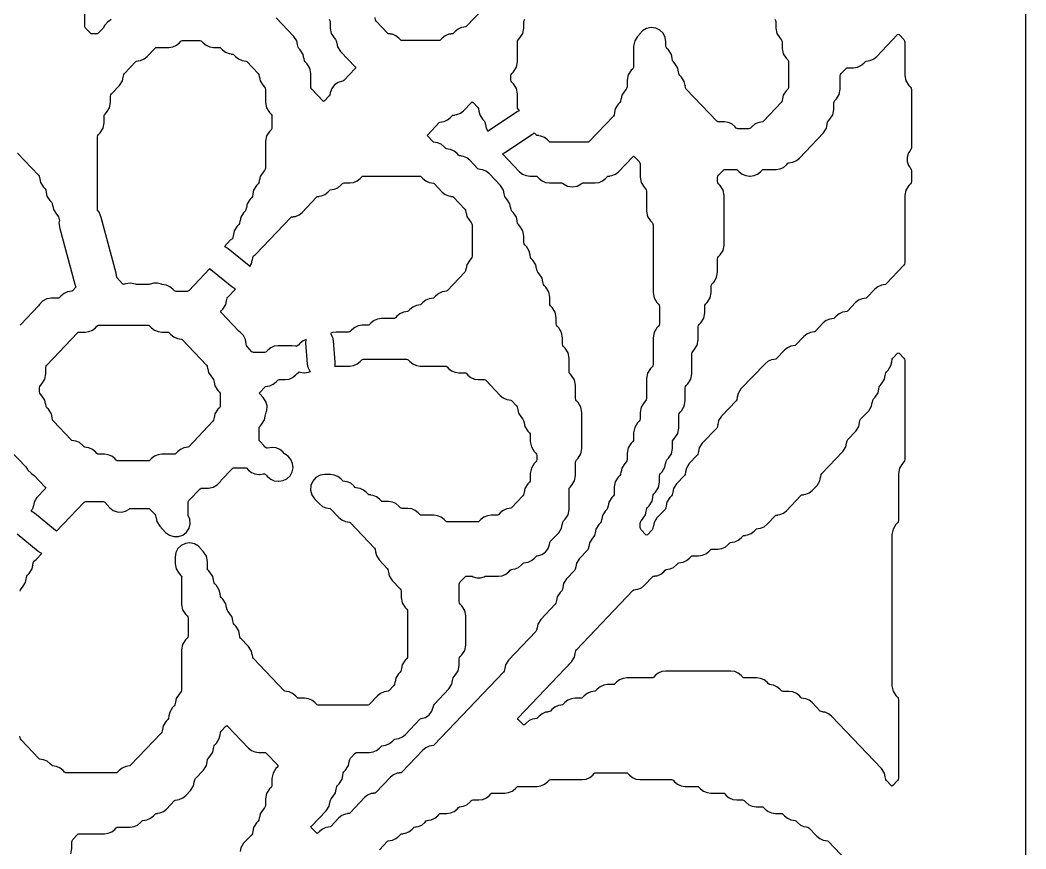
# Model space of a CAD drawing. Header units: millimetres. Extents: x 10 to 410, y 18 to 283.
# Drawn here: x 176.14 to 211.27, y 181.47 to 210.41 of the extents above; entities that cross this region are included whole.
import ezdxf

# ---------------------------------------------------------------- set-up
doc = ezdxf.new("R2010")
doc.units = ezdxf.units.MM
doc.layers.add('CUT', color=1, linetype='Continuous')

msp = doc.modelspace()

# ---------------------------------------------------------------- linework, layer by layer
at = {"layer": 'CUT'}
for points in [[(169.134, 160), (190.134, 160), (190.134, 157), (198.134, 157), (198.134, 160), (211.2679, 160), (211.2679, 280), (198.134, 280), (198.134, 283), (190.134, 283), (190.134, 280), (169.134, 280), (169.134, 283), (161.134, 283), (161.134, 280), (148, 280), (148, 160), (161.134, 160), (161.134, 157), (169.134, 157)], [(199.1469, 196.6288), (199.1555, 196.6731), (199.1799, 196.7111), (199.2345, 196.7685), (199.3368, 196.9276), (199.3725, 197.1134), (199.3725, 197.576), (199.3811, 197.6203), (199.4054, 197.6582), (199.4601, 197.7156), (199.5623, 197.8748), (199.5981, 198.0605), (199.5981, 198.7599), (199.6066, 198.8042), (199.631, 198.8422), (199.6857, 198.8996), (199.7879, 199.0587), (199.8237, 199.2444), (199.8237, 199.707), (199.8322, 199.7513), (199.8566, 199.7893), (199.9113, 199.8467), (200.0135, 200.0059), (200.0493, 200.1916), (200.0493, 200.4174), (200.0578, 200.4617), (200.0822, 200.4997), (200.1369, 200.5571), (200.2391, 200.7162), (200.2749, 200.9019), (200.2749, 201.1278), (200.2834, 201.1721), (200.3078, 201.21), (200.3625, 201.2674), (200.4647, 201.4266), (200.5004, 201.6123), (200.5004, 202.0749), (200.509, 202.1192), (200.5334, 202.1572), (200.588, 202.2146), (200.6903, 202.3737), (200.726, 202.5595), (200.726, 204.2904), (200.6903, 204.4762), (200.588, 204.6353), (200.5334, 204.6927), (200.509, 204.7307), (200.5004, 204.775), (200.5004, 204.9163), (200.509, 204.9606), (200.5334, 204.9986), (200.7027, 205.1764), (200.7279, 205.1965), (200.7598, 205.2008), (201.1434, 205.2008), (201.1753, 205.1965), (201.2005, 205.1764), (201.255, 205.1192), (201.3601, 205.0351), (201.4837, 204.9822), (201.617, 204.9641), (201.6397, 204.9641), (201.773, 204.9822), (201.8967, 205.0351), (202.0017, 205.1192), (202.0562, 205.1764), (202.0814, 205.1965), (202.1133, 205.2008), (202.542, 205.2008), (202.6753, 205.2189), (202.799, 205.2719), (202.9041, 205.356), (202.9586, 205.4132), (202.9837, 205.4333), (203.0491, 205.4422), (203.0487, 205.4452), (203.1265, 205.4557), (203.2502, 205.5087), (203.3552, 205.5927), (204.1974, 206.4767), (204.2996, 206.6359), (204.3243, 206.7642), (204.3263, 206.7638), (204.3439, 206.8549), (204.3683, 206.8929), (204.423, 206.9503), (204.5252, 207.1095), (204.5609, 207.2952), (204.5609, 207.521), (204.5695, 207.5653), (204.5939, 207.6033), (204.6485, 207.6607), (204.7508, 207.8198), (204.7865, 208.0055), (204.7865, 208.4681), (204.7951, 208.5124), (204.8194, 208.5504), (204.9888, 208.7282), (205.014, 208.7483), (205.0459, 208.7526), (205.249, 208.7526), (205.3823, 208.7707), (205.506, 208.8237), (205.6111, 208.9078), (205.6656, 208.965), (205.6907, 208.9851), (205.7561, 208.994), (205.7557, 208.997), (205.8335, 209.0075), (205.9572, 209.0605), (206.0622, 209.1445), (206.7888, 209.9072), (206.8168, 209.9284), (206.8448, 209.9072), (207.0095, 209.7343), (207.0338, 209.6964), (207.0424, 209.6521), (207.0424, 208.4791), (207.0781, 208.2934), (207.1804, 208.1342), (207.235, 208.0768), (207.2594, 208.0389), (207.2679, 207.9946), (207.2679, 205.9589), (207.2594, 205.9146), (207.2092, 205.8365), (207.212, 205.8347), (207.1714, 205.7765), (207.1259, 205.6318), (207.1259, 205.4802), (207.1714, 205.3355), (207.212, 205.2773), (207.2092, 205.2755), (207.2594, 205.1974), (207.2679, 205.1531), (207.2679, 204.775), (207.2594, 204.7307), (207.235, 204.6927), (207.1804, 204.6353), (207.0781, 204.4762), (207.0424, 204.2904), (207.0424, 201.9336), (207.0338, 201.8892), (207.0095, 201.8513), (206.3889, 201.1999), (206.3638, 201.1798), (206.2984, 201.1709), (206.2988, 201.1679), (206.221, 201.1574), (206.0973, 201.1044), (205.9923, 201.0204), (205.7122, 200.7264), (205.687, 200.7062), (205.6216, 200.6974), (205.622, 200.6944), (205.5442, 200.6838), (205.4206, 200.6308), (205.3155, 200.5468), (205.0354, 200.2528), (205.0103, 200.2327), (204.9449, 200.2238), (204.9453, 200.2208), (204.8675, 200.2102), (204.7438, 200.1572), (204.6388, 200.0732), (204.5843, 200.016), (204.5591, 199.9959), (204.4937, 199.987), (204.4941, 199.984), (204.4163, 199.9734), (204.2926, 199.9205), (204.1876, 199.8364), (203.9075, 199.5424), (203.8823, 199.5223), (203.8169, 199.5134), (203.8173, 199.5104), (203.7395, 199.4999), (203.6159, 199.4469), (203.5108, 199.3629), (203.2308, 199.0689), (203.2056, 199.0487), (203.1402, 199.0399), (203.1406, 199.0369), (203.0628, 199.0263), (202.9391, 198.9733), (202.8341, 198.8893), (202.554, 198.5953), (202.5288, 198.5752), (202.4634, 198.5663), (202.4638, 198.5633), (202.386, 198.5527), (202.2624, 198.4997), (202.1573, 198.4157), (201.3152, 197.5317), (201.213, 197.3726), (201.1883, 197.2443), (201.1862, 197.2447), (201.1687, 197.1535), (201.1443, 197.1156), (200.6384, 196.5846), (200.5362, 196.4254), (200.5115, 196.2971), (200.5095, 196.2975), (200.4919, 196.2064), (200.4675, 196.1684), (199.9617, 195.6374), (199.8595, 195.4783), (199.8348, 195.35), (199.8327, 195.3504), (199.8152, 195.2592), (199.7908, 195.2213), (199.5105, 194.9271), (199.4083, 194.7679), (199.3836, 194.6396), (199.3816, 194.64), (199.364, 194.5489), (199.3396, 194.5109), (199.0593, 194.2167), (198.9571, 194.0576), (198.9324, 193.9293), (198.9304, 193.9297), (198.9128, 193.8385), (198.8884, 193.8005), (198.8338, 193.7431), (198.7316, 193.584), (198.7068, 193.4557), (198.7048, 193.4561), (198.6872, 193.3649), (198.6629, 193.327), (198.3826, 193.0328), (198.2804, 192.8736), (198.2557, 192.7453), (198.2536, 192.7457), (198.2361, 192.6546), (198.2117, 192.6166), (198.047, 192.4437), (198.019, 192.4226), (197.991, 192.4437), (197.8264, 192.6166), (197.802, 192.6546), (197.7934, 192.6989), (197.7934, 192.8402), (197.802, 192.8845), (197.8264, 192.9225), (197.881, 192.9799), (197.9833, 193.139), (198.008, 193.2673), (198.01, 193.2669), (198.0276, 193.3581), (198.0519, 193.3961), (198.1066, 193.4535), (198.2088, 193.6126), (198.2335, 193.7409), (198.2356, 193.7405), (198.2531, 193.8317), (198.2775, 193.8696), (198.3322, 193.927), (198.4344, 194.0862), (198.4702, 194.2719), (198.4702, 194.4977), (198.4787, 194.542), (198.5031, 194.58), (198.5578, 194.6374), (198.66, 194.7966), (198.6847, 194.9248), (198.6868, 194.9245), (198.7043, 195.0156), (198.7287, 195.0536), (198.7834, 195.111), (198.8856, 195.2701), (198.9214, 195.4559), (198.9214, 195.6817), (198.9299, 195.726), (198.9543, 195.7639), (199.009, 195.8213), (199.1112, 195.9805), (199.1469, 196.1662)], [(181.0889, 199.518), (181.2921, 199.518), (181.324, 199.5136), (181.3492, 199.4935), (181.4037, 199.4363), (181.5087, 199.3523), (181.6324, 199.2993), (181.7102, 199.2887), (181.7098, 199.2857), (181.7752, 199.2768), (181.8003, 199.2567), (182.6464, 198.3686), (182.6708, 198.3306), (182.6884, 198.2395), (182.6904, 198.2399), (182.7151, 198.1116), (182.8173, 197.9524), (182.872, 197.895), (182.8964, 197.8571), (182.914, 197.7659), (182.916, 197.7663), (182.9407, 197.638), (183.0429, 197.4788), (183.0976, 197.4214), (183.122, 197.3835), (183.1305, 197.3392), (183.1305, 196.961), (183.122, 196.9167), (183.0976, 196.8788), (183.0429, 196.8214), (182.9407, 196.6622), (182.916, 196.5339), (182.914, 196.5343), (182.8964, 196.4432), (182.872, 196.4052), (182.0259, 195.5171), (182.0007, 195.4969), (181.9353, 195.4881), (181.9357, 195.4851), (181.858, 195.4745), (181.7343, 195.4215), (181.6292, 195.3375), (181.5747, 195.2803), (181.5496, 195.2601), (181.5176, 195.2558), (181.0889, 195.2558), (180.9556, 195.2377), (180.832, 195.1847), (180.7269, 195.1007), (180.6724, 195.0435), (180.6472, 195.0234), (180.6153, 195.019), (179.555, 195.019), (179.523, 195.0234), (179.4979, 195.0435), (179.4434, 195.1007), (179.3383, 195.1847), (179.2147, 195.2377), (179.0814, 195.2558), (178.8782, 195.2558), (178.8463, 195.2601), (178.8211, 195.2803), (178.7666, 195.3375), (178.6616, 195.4215), (178.5379, 195.4745), (178.4601, 195.4851), (178.4605, 195.4881), (178.3951, 195.4969), (178.37, 195.5171), (178.3155, 195.5743), (178.2104, 195.6583), (178.0867, 195.7113), (178.009, 195.7219), (178.0094, 195.7248), (177.944, 195.7337), (177.9188, 195.7538), (177.2983, 196.4052), (177.2739, 196.4432), (177.2563, 196.5343), (177.2543, 196.5339), (177.2296, 196.6622), (177.1274, 196.8214), (177.0727, 196.8788), (177.0483, 196.9167), (177.0307, 197.0079), (177.0287, 197.0075), (177.004, 197.1358), (176.9018, 197.2949), (176.8471, 197.3523), (176.8227, 197.3903), (176.8142, 197.4346), (176.8142, 197.576), (176.8227, 197.6203), (176.8471, 197.6582), (176.9018, 197.7156), (177.004, 197.8748), (177.0398, 198.0605), (177.0398, 198.2863), (177.0483, 198.3306), (177.0727, 198.3686), (178.1444, 199.4935), (178.1695, 199.5136), (178.2015, 199.518), (178.4046, 199.518), (178.5379, 199.5361), (178.6616, 199.5891), (178.7666, 199.6731), (178.8211, 199.7303), (178.8463, 199.7504), (178.8782, 199.7548), (180.6153, 199.7548), (180.6472, 199.7504), (180.6724, 199.7303), (180.7269, 199.6731), (180.832, 199.5891), (180.9556, 199.5361)], [(199.2142, 191.4718), (199.2138, 191.4748), (199.2916, 191.4853), (199.4152, 191.5383), (199.5203, 191.6223), (199.5748, 191.6796), (199.6, 191.6997), (199.6319, 191.704), (199.835, 191.704), (199.9683, 191.7221), (200.092, 191.7751), (200.1971, 191.8591), (200.2516, 191.9163), (200.2767, 191.9365), (200.3086, 191.9408), (200.5118, 191.9408), (200.6451, 191.9589), (200.7688, 192.0119), (200.8738, 192.0959), (200.9283, 192.1531), (200.9535, 192.1733), (201.0189, 192.1821), (201.0185, 192.1851), (201.0963, 192.1957), (201.2199, 192.2487), (201.325, 192.3327), (201.3795, 192.3899), (201.4046, 192.41), (201.47, 192.4189), (201.4696, 192.4219), (201.5474, 192.4325), (201.6711, 192.4855), (201.7761, 192.5695), (201.8306, 192.6267), (201.8558, 192.6468), (201.9212, 192.6557), (201.9208, 192.6587), (201.9986, 192.6693), (202.1223, 192.7222), (202.2273, 192.8063), (202.5074, 193.1003), (202.5326, 193.1204), (202.598, 193.1293), (202.5976, 193.1323), (202.6753, 193.1428), (202.799, 193.1958), (202.9041, 193.2798), (203.4097, 193.8106), (203.4349, 193.8308), (203.5003, 193.8396), (203.4999, 193.8426), (203.5777, 193.8532), (203.7013, 193.9062), (203.8064, 193.9902), (203.9718, 194.1638), (204.074, 194.323), (204.0987, 194.4513), (204.1008, 194.4509), (204.1183, 194.542), (204.1427, 194.58), (204.8741, 195.3478), (204.9763, 195.5069), (205.0011, 195.6352), (205.0031, 195.6348), (205.0206, 195.726), (205.045, 195.7639), (205.3253, 196.0581), (205.4275, 196.2173), (205.4522, 196.3456), (205.4543, 196.3452), (205.4718, 196.4363), (205.4962, 196.4743), (205.7765, 196.7685), (205.8787, 196.9276), (205.9034, 197.0559), (205.9054, 197.0555), (205.923, 197.1467), (205.9474, 197.1847), (206.002, 197.2421), (206.1043, 197.4012), (206.129, 197.5295), (206.131, 197.5291), (206.1486, 197.6203), (206.1729, 197.6582), (206.2276, 197.7156), (206.3298, 197.8748), (206.3546, 198.0031), (206.3566, 198.0027), (206.3741, 198.0938), (206.3985, 198.1318), (206.4532, 198.1892), (206.5554, 198.3484), (206.5801, 198.4766), (206.5822, 198.4763), (206.5997, 198.5674), (206.6241, 198.6054), (206.7888, 198.7782), (206.8168, 198.7994), (206.8448, 198.7782), (207.0095, 198.6054), (207.0338, 198.5674), (207.0424, 198.5231), (207.0424, 195.0667), (207.0338, 195.0224), (207.0095, 194.9845), (206.9548, 194.9271), (206.8526, 194.7679), (206.8168, 194.5822), (206.8168, 192.9357), (206.8082, 192.8914), (206.7839, 192.8534), (206.7292, 192.796), (206.627, 192.6368), (206.5912, 192.4511), (206.5912, 187.1683), (206.627, 186.9826), (206.7292, 186.8234), (206.7839, 186.766), (206.8082, 186.7281), (206.8168, 186.6838), (206.8168, 183.9378), (206.8082, 183.8935), (206.7839, 183.8555), (206.6192, 183.6827), (206.5912, 183.6615), (206.5632, 183.6827), (206.3985, 183.8555), (206.3741, 183.8935), (206.3566, 183.9846), (206.3546, 183.9842), (206.3298, 184.1125), (206.2276, 184.2717), (204.4831, 186.1028), (204.3781, 186.1868), (204.2544, 186.2398), (204.1766, 186.2504), (204.177, 186.2534), (204.1116, 186.2623), (204.0865, 186.2824), (203.8064, 186.5764), (203.7013, 186.6604), (203.5777, 186.7134), (203.4999, 186.724), (203.5003, 186.727), (203.4349, 186.7358), (203.4097, 186.756), (203.3552, 186.8132), (203.2502, 186.8972), (203.1265, 186.9502), (202.9932, 186.9683), (202.7901, 186.9683), (202.7581, 186.9726), (202.733, 186.9927), (202.6785, 187.05), (202.5734, 187.134), (202.4498, 187.187), (202.372, 187.1975), (202.3724, 187.2005), (202.307, 187.2094), (202.2818, 187.2295), (202.2273, 187.2867), (202.1223, 187.3708), (201.9986, 187.4238), (201.8653, 187.4419), (201.4366, 187.4419), (201.4046, 187.4462), (201.3795, 187.4663), (201.325, 187.5235), (201.2199, 187.6076), (201.0963, 187.6605), (200.963, 187.6786), (198.6844, 187.6786), (198.5511, 187.6605), (198.4275, 187.6076), (198.3224, 187.5235), (198.2679, 187.4663), (198.2428, 187.4462), (198.2108, 187.4419), (197.3309, 187.4419), (197.1976, 187.4238), (197.074, 187.3708), (196.9689, 187.2867), (196.9144, 187.2295), (196.8893, 187.2094), (196.8573, 187.2051), (196.6542, 187.2051), (196.5209, 187.187), (196.3972, 187.134), (196.2922, 187.05), (196.2377, 186.9927), (196.2125, 186.9726), (196.1471, 186.9637), (196.1475, 186.9608), (196.0697, 186.9502), (195.9461, 186.8972), (195.841, 186.8132), (195.7865, 186.756), (195.7613, 186.7358), (195.7294, 186.7315), (195.5263, 186.7315), (195.393, 186.7134), (195.2693, 186.6604), (195.1643, 186.5764), (195.1097, 186.5192), (195.0846, 186.499), (195.0192, 186.4902), (195.0196, 186.4872), (194.9418, 186.4766), (194.8181, 186.4236), (194.7131, 186.3396), (194.6586, 186.2824), (194.6334, 186.2623), (194.568, 186.2534), (194.5684, 186.2504), (194.4906, 186.2398), (194.367, 186.1868), (194.2619, 186.1028), (194.2074, 186.0456), (194.1823, 186.0255), (194.1168, 186.0166), (194.1173, 186.0136), (194.0395, 186.003), (193.9158, 185.9501), (193.8107, 185.866), (193.7609, 185.8137), (193.7329, 185.7926), (193.705, 185.8137), (193.5337, 185.9935), (193.5144, 186.0211), (193.5337, 186.0488), (195.3996, 188.0074), (195.5018, 188.1665), (195.5265, 188.2948), (195.5286, 188.2944), (195.5461, 188.3856), (195.5705, 188.4236), (197.5446, 190.4956), (197.5697, 190.5157), (197.6351, 190.5246), (197.6347, 190.5276), (197.7125, 190.5382), (197.8362, 190.5912), (197.9412, 190.6752), (198.2213, 190.9692), (198.2465, 190.9893), (198.3119, 190.9982), (198.3115, 191.0012), (198.3893, 191.0118), (198.5129, 191.0647), (198.618, 191.1488), (198.6725, 191.206), (198.6976, 191.2261), (198.763, 191.235), (198.7626, 191.238), (198.8404, 191.2485), (198.9641, 191.3015), (199.0691, 191.3856), (199.1236, 191.4428), (199.1488, 191.4629)]]:
    msp.add_lwpolyline(points, close=True, dxfattribs=at)
for points in [[(193.4029, 211.958), (191.726, 210.1978), (191.7008, 210.1777), (191.6354, 210.1688), (191.6358, 210.1658), (191.558, 210.1553), (191.4344, 210.1023), (191.3293, 210.0182), (191.2748, 209.961), (191.2497, 209.9409), (191.1843, 209.932), (191.1847, 209.929), (191.1069, 209.9185), (190.9832, 209.8655), (190.8782, 209.7815), (190.8237, 209.7243), (190.7985, 209.7041), (190.7666, 209.6998), (189.4806, 209.6998), (189.4487, 209.7041), (189.4236, 209.7243), (189.369, 209.7815), (189.264, 209.8655), (189.1403, 209.9185), (189.0625, 209.929), (189.063, 209.932), (188.9975, 209.9409), (188.9724, 209.961), (188.5774, 210.3756), (188.5531, 210.4136), (188.5355, 210.5047)], [(179.3189, 210.4346), (179.2605, 210.3879), (179.1986, 210.3496), (179.1009, 210.2382), (179.0371, 210.1388), (178.8677, 209.961), (178.8426, 209.9409), (178.8106, 209.9366), (178.6526, 209.9366), (178.6207, 209.9409), (178.5955, 209.961), (178.4262, 210.1388), (178.4018, 210.1768), (178.3933, 210.2211), (178.3933, 211.5464)], [(186.9325, 210.4447), (186.9569, 210.4067), (186.9654, 210.3624), (186.9654, 210.1366), (187.0012, 209.9509), (187.1034, 209.7917), (187.1581, 209.7343), (187.1825, 209.6964), (187.2, 209.6052), (187.2021, 209.6056), (187.2268, 209.4773), (187.329, 209.3182), (187.8415, 208.7803), (187.8607, 208.7526), (187.8415, 208.725), (187.4399, 208.3035), (187.4147, 208.2834), (187.3943, 208.2806), (187.2457, 208.2362), (187.1179, 208.1484), (187.0231, 208.0256), (186.9705, 207.8797), (186.9569, 207.8089), (186.9325, 207.7709), (186.7678, 207.5981), (186.7399, 207.5769), (186.7119, 207.5981), (186.3216, 208.0077), (186.2972, 208.0457), (186.2887, 208.09), (186.2887, 208.5526), (186.2529, 208.7383), (186.1507, 208.8975), (186.096, 208.9549), (186.0716, 208.9928), (186.0541, 209.084), (186.052, 209.0836), (186.0273, 209.2119), (185.9251, 209.3711), (185.8704, 209.4285), (185.8461, 209.4664), (185.8285, 209.5576), (185.8265, 209.5572), (185.8017, 209.6855), (185.6995, 209.8446), (185.083, 210.4918)], [(202.4978, 210.4447), (202.5222, 210.4067), (202.5307, 210.3624), (202.5307, 210.1366), (202.5665, 209.9509), (202.6687, 209.7917), (202.7234, 209.7343), (202.7477, 209.6964), (202.7563, 209.6521), (202.7563, 209.4263), (202.7921, 209.2405), (202.8943, 209.0814), (202.9489, 209.024), (202.9733, 208.986), (202.9819, 208.9417), (202.9819, 208.09), (202.9733, 208.0457), (202.9489, 208.0077), (202.8943, 207.9503), (202.7921, 207.7912), (202.7673, 207.6629), (202.7653, 207.6633), (202.7477, 207.5721), (202.7234, 207.5342), (202.1028, 206.8828), (202.0777, 206.8627), (202.0123, 206.8538), (202.0127, 206.8508), (201.9349, 206.8403), (201.8112, 206.7873), (201.7062, 206.7032), (201.6517, 206.646), (201.6265, 206.6259), (201.5946, 206.6216), (201.211, 206.6216), (201.1791, 206.6259), (201.1539, 206.646), (201.0994, 206.7032), (200.9943, 206.7873), (200.8707, 206.8403), (200.7374, 206.8584), (200.5342, 206.8584), (200.5023, 206.8627), (200.4771, 206.8828), (199.4054, 208.0077), (199.3811, 208.0457), (199.3635, 208.1369), (199.3615, 208.1365), (199.3368, 208.2648), (199.2345, 208.4239), (199.1799, 208.4813), (199.1555, 208.5193), (199.1379, 208.6104), (199.1359, 208.61), (199.1112, 208.7383), (199.009, 208.8975), (198.9543, 208.9549), (198.9299, 208.9928), (198.9123, 209.084), (198.9103, 209.0836), (198.8856, 209.2119), (198.7834, 209.3711), (198.7287, 209.4285), (198.7043, 209.4664), (198.6958, 209.5107), (198.6958, 209.6545), (198.6702, 209.8124), (198.596, 209.9541), (198.4809, 210.0652), (198.3366, 210.1342), (198.1778, 210.1542), (198.0209, 210.1229), (197.8819, 210.0437), (197.7751, 209.9247), (197.7605, 209.902), (197.7058, 209.8446), (197.6036, 209.6855), (197.5679, 209.4997), (197.5679, 208.8004), (197.5593, 208.7561), (197.5349, 208.7181), (197.4803, 208.6607), (197.3781, 208.5015), (197.3423, 208.3158), (197.3423, 208.09), (197.3337, 208.0457), (197.3094, 208.0077), (197.2547, 207.9503), (197.1525, 207.7912), (197.1278, 207.6629), (197.1257, 207.6633), (197.1082, 207.5721), (197.0838, 207.5342), (197.0291, 207.4768), (196.9269, 207.3176), (196.9022, 207.1893), (196.9001, 207.1897), (196.8826, 207.0986), (196.8582, 207.0606), (196.0121, 206.1725), (195.9869, 206.1523), (195.955, 206.148), (194.6691, 206.148), (194.6371, 206.1523), (194.612, 206.1725), (194.5575, 206.2297), (194.4524, 206.3137), (194.3288, 206.3667), (194.251, 206.3772), (194.2514, 206.3802), (194.186, 206.3891), (194.1608, 206.4092), (194.0945, 206.4789), (194.031, 206.4236), (193.0628, 205.7823), (192.9881, 205.7459), (193.5852, 205.1192), (193.6902, 205.0351), (193.8139, 204.9822), (193.9472, 204.9641), (194.1503, 204.9641), (194.1823, 204.9597), (194.2074, 204.9396), (194.2619, 204.8824), (194.367, 204.7984), (194.4906, 204.7454), (194.6239, 204.7273), (195.0527, 204.7273), (195.0846, 204.7229), (195.1125, 204.7006), (195.2593, 204.6192), (195.4248, 204.5911), (195.5903, 204.6192), (195.7371, 204.7006), (195.765, 204.7229), (195.797, 204.7273), (196.2257, 204.7273), (196.359, 204.7454), (196.4827, 204.7984), (196.5877, 204.8824), (196.6422, 204.9396), (196.6674, 204.9597), (196.7328, 204.9686), (196.7324, 204.9716), (196.8102, 204.9822), (196.9338, 205.0351), (197.0389, 205.1192), (197.5399, 205.645), (197.5679, 205.6662), (197.5958, 205.645), (197.7605, 205.4722), (197.7849, 205.4342), (197.7934, 205.3899), (197.7934, 204.9273), (197.8292, 204.7416), (197.9314, 204.5824), (197.9861, 204.525), (198.0105, 204.4871), (198.019, 204.4428), (198.019, 203.7434), (198.0548, 203.5577), (198.157, 203.3985), (198.2117, 203.3411), (198.2361, 203.3031), (198.2446, 203.2588), (198.2446, 200.9019), (198.2804, 200.7162), (198.3826, 200.5571), (198.4373, 200.4997), (198.4617, 200.4617), (198.4702, 200.4174), (198.4702, 199.8025), (198.4617, 199.7582), (198.4373, 199.7202), (198.3826, 199.6628), (198.2804, 199.5037), (198.2446, 199.3179), (198.2446, 198.3818), (198.2361, 198.3375), (198.2117, 198.2995), (198.157, 198.2421), (198.0548, 198.0829), (198.019, 197.8972), (198.019, 197.1978), (198.0105, 197.1535), (197.9861, 197.1156), (197.9314, 197.0582), (197.8292, 196.899), (197.7934, 196.7133), (197.7934, 196.4875), (197.7849, 196.4432), (197.7605, 196.4052), (197.7058, 196.3478), (197.6036, 196.1886), (197.5679, 196.0029), (197.5679, 195.7771), (197.5593, 195.7328), (197.5349, 195.6948), (197.4803, 195.6374), (197.3781, 195.4783), (197.3423, 195.2926), (197.3423, 195.0667), (197.3337, 195.0224), (197.3094, 194.9845), (197.2547, 194.9271), (197.1525, 194.7679), (197.1278, 194.6396), (197.1257, 194.64), (197.1082, 194.5489), (197.0838, 194.5109), (197.0291, 194.4535), (196.9269, 194.2944), (196.8911, 194.1086), (196.8911, 193.8828), (196.8826, 193.8385), (196.8582, 193.8005), (196.8035, 193.7431), (196.7013, 193.584), (196.6766, 193.4557), (196.6746, 193.4561), (196.657, 193.3649), (196.6326, 193.327), (196.5779, 193.2696), (196.4757, 193.1104), (196.451, 192.9821), (196.449, 192.9825), (196.4314, 192.8914), (196.407, 192.8534), (196.3523, 192.796), (196.2501, 192.6368), (196.2254, 192.5086), (196.2234, 192.5089), (196.2058, 192.4178), (196.1814, 192.3798), (196.1268, 192.3224), (196.0246, 192.1633), (195.9998, 192.035), (195.9978, 192.0354), (195.9802, 191.9442), (195.9559, 191.9063), (195.6756, 191.6121), (195.5734, 191.4529), (195.5487, 191.3246), (195.5466, 191.325), (195.5291, 191.2339), (195.5047, 191.1959), (195.2244, 190.9017), (195.1222, 190.7426), (195.0975, 190.6143), (195.0955, 190.6147), (195.0779, 190.5235), (195.0535, 190.4855), (194.9988, 190.4281), (194.8966, 190.269), (194.8719, 190.1407), (194.8699, 190.1411), (194.8523, 190.0499), (194.8279, 190.012), (194.3221, 189.481), (194.2199, 189.3218), (194.1952, 189.1935), (194.1931, 189.1939), (194.1756, 189.1028), (194.1512, 189.0648), (193.1942, 188.0603), (193.092, 187.9011), (193.0673, 187.7728), (193.0652, 187.7732), (193.0477, 187.6821), (193.0233, 187.6441), (190.5981, 185.0985), (190.5729, 185.0783), (190.5075, 185.0695), (190.5079, 185.0665), (190.4301, 185.0559), (190.3065, 185.0029), (190.2014, 184.9189), (189.4702, 184.1513), (189.445, 184.1312), (189.3796, 184.1223), (189.38, 184.1193), (189.3022, 184.1088), (189.1785, 184.0558), (189.0735, 183.9717), (188.5678, 183.441), (188.5427, 183.4208), (188.4773, 183.4119), (188.4777, 183.409), (188.3999, 183.3984), (188.2762, 183.3454), (188.1712, 183.2614), (187.6655, 182.7306), (187.6403, 182.7105), (187.5749, 182.7016), (187.5753, 182.6986), (187.4975, 182.688), (187.3739, 182.6351), (187.2688, 182.551), (186.9887, 182.257), (186.9636, 182.2369), (186.8982, 182.228), (186.8986, 182.225), (186.8208, 182.2145), (186.6971, 182.1615), (186.5921, 182.0774), (186.5423, 182.0251), (186.5143, 182.004), (186.4863, 182.0251), (186.315, 182.2049), (186.2957, 182.2326), (186.315, 182.2602), (186.8275, 182.7981), (186.9297, 182.9572), (186.9544, 183.0855), (186.9564, 183.0851), (186.974, 183.1763), (186.9984, 183.2143), (187.053, 183.2717), (187.1552, 183.4308), (187.18, 183.5591), (187.182, 183.5587), (187.1996, 183.6499), (187.2239, 183.6878), (187.2786, 183.7452), (187.3808, 183.9044), (187.4055, 184.0327), (187.4076, 184.0323), (187.4251, 184.1234), (187.4495, 184.1614), (187.5042, 184.2188), (187.6064, 184.378), (187.6311, 184.5062), (187.6332, 184.5058), (187.6507, 184.597), (187.6751, 184.635), (187.8445, 184.8127), (187.8696, 184.8329), (187.9016, 184.8372), (188.3303, 184.8372), (188.4636, 184.8553), (188.5872, 184.9083), (188.6923, 184.9923), (188.7468, 185.0495), (188.772, 185.0697), (188.8374, 185.0785), (188.837, 185.0815), (188.9148, 185.0921), (189.0384, 185.1451), (189.1435, 185.2291), (189.198, 185.2863), (189.2231, 185.3064), (189.2885, 185.3153), (189.2881, 185.3183), (189.3659, 185.3289), (189.4896, 185.3819), (189.5946, 185.4659), (190.1003, 185.9967), (190.1255, 186.0168), (190.146, 186.0196), (190.2945, 186.064), (190.4223, 186.1518), (190.5171, 186.2746), (190.5697, 186.4205), (190.5833, 186.4913), (190.6077, 186.5293), (191.1135, 187.0602), (191.2157, 187.2194), (191.2405, 187.3477), (191.2425, 187.3473), (191.2601, 187.4384), (191.2844, 187.4764), (191.3391, 187.5338), (191.4413, 187.693), (191.4771, 187.8787), (191.4771, 188.1045), (191.4856, 188.1488), (191.51, 188.1868), (191.5647, 188.2442), (191.6669, 188.4033), (191.7027, 188.5891), (191.7027, 189.6097), (191.6669, 189.7954), (191.5647, 189.9546), (191.51, 190.012), (191.4856, 190.0499), (191.4771, 190.0942), (191.4771, 190.7092), (191.4856, 190.7535), (191.51, 190.7914), (191.6794, 190.9692), (191.7045, 190.9893), (191.7365, 190.9937), (191.8945, 190.9937), (191.9271, 190.9892), (191.9569, 190.9764), (192.0866, 190.9406), (192.2211, 190.9406), (192.3508, 190.9764), (192.3807, 190.9892), (192.4132, 190.9937), (192.842, 190.9937), (192.9753, 191.0118), (193.0989, 191.0647), (193.204, 191.1488), (193.2585, 191.206), (193.2836, 191.2261), (193.349, 191.235), (193.3486, 191.238), (193.4264, 191.2485), (193.5501, 191.3015), (193.6551, 191.3856), (193.7096, 191.4428), (193.7348, 191.4629), (193.8002, 191.4718), (193.7998, 191.4748), (193.8776, 191.4853), (194.0012, 191.5383), (194.1063, 191.6223), (194.1608, 191.6796), (194.186, 191.6997), (194.2065, 191.7025), (194.355, 191.7469), (194.4828, 191.8347), (194.5776, 191.9575), (194.6302, 192.1033), (194.6438, 192.1742), (194.6682, 192.2121), (194.9485, 192.5063), (195.0507, 192.6655), (195.0754, 192.7938), (195.0774, 192.7934), (195.095, 192.8845), (195.1194, 192.9225), (195.174, 192.9799), (195.2762, 193.139), (195.312, 193.3248), (195.312, 194.0242), (195.3206, 194.0685), (195.3449, 194.1064), (195.3996, 194.1638), (195.5018, 194.323), (195.5376, 194.5087), (195.5376, 194.9713), (195.5461, 195.0156), (195.5705, 195.0536), (195.6252, 195.111), (195.7274, 195.2701), (195.7632, 195.4559), (195.7632, 196.7133), (195.7274, 196.899), (195.6252, 197.0582), (195.5705, 197.1156), (195.5461, 197.1535), (195.5376, 197.1978), (195.5376, 197.6604), (195.5018, 197.8462), (195.3996, 198.0053), (195.3449, 198.0627), (195.3206, 198.1007), (195.312, 198.145), (195.312, 198.6076), (195.2762, 198.7933), (195.174, 198.9525), (195.1194, 199.0098), (195.095, 199.0478), (195.0864, 199.0921), (195.0864, 199.3179), (195.0507, 199.5037), (194.9485, 199.6628), (194.8938, 199.7202), (194.8694, 199.7582), (194.8609, 199.8025), (194.8609, 200.0283), (194.8251, 200.214), (194.7229, 200.3732), (194.6682, 200.4306), (194.6438, 200.4685), (194.6353, 200.5128), (194.6353, 200.7386), (194.5995, 200.9244), (194.4973, 201.0835), (194.4426, 201.1409), (194.4182, 201.1789), (194.4007, 201.27), (194.3986, 201.2697), (194.3739, 201.3979), (194.2717, 201.5571), (194.217, 201.6145), (194.1926, 201.6525), (194.1751, 201.7436), (194.173, 201.7432), (194.1483, 201.8715), (194.0461, 202.0307), (193.9914, 202.0881), (193.9671, 202.126), (193.9495, 202.2172), (193.9475, 202.2168), (193.9227, 202.3451), (193.8205, 202.5042), (193.7659, 202.5616), (193.7415, 202.5996), (193.7329, 202.6439), (193.7329, 202.8697), (193.6972, 203.0555), (193.595, 203.2146), (193.5403, 203.272), (193.5159, 203.31), (193.4983, 203.4011), (193.4963, 203.4007), (193.4716, 203.529), (193.3694, 203.6882), (193.3147, 203.7456), (193.2903, 203.7835), (193.2727, 203.8747), (193.2707, 203.8743), (193.246, 204.0026), (193.1438, 204.1618), (193.0891, 204.2192), (193.0647, 204.2571), (193.0472, 204.3483), (193.0451, 204.3479), (193.0204, 204.4762), (192.9182, 204.6353), (192.5272, 205.0457), (192.4222, 205.1298), (192.2985, 205.1827), (192.2207, 205.1933), (192.2211, 205.1963), (192.1557, 205.2052), (192.1306, 205.2253), (191.8505, 205.5193), (191.7454, 205.6033), (191.6218, 205.6563), (191.544, 205.6669), (191.5444, 205.6699), (191.479, 205.6788), (191.4538, 205.6989), (191.3993, 205.7561), (191.2942, 205.8401), (191.1706, 205.8931), (191.0928, 205.9037), (191.0932, 205.9067), (191.0278, 205.9155), (191.0026, 205.9357), (190.9481, 205.9929), (190.8431, 206.0769), (190.7194, 206.1299), (190.6416, 206.1405), (190.642, 206.1434), (190.5766, 206.1523), (190.5515, 206.1725), (190.3755, 206.3572), (190.3562, 206.3848), (190.3755, 206.4124), (190.7771, 206.8339), (190.8022, 206.854), (190.8676, 206.8629), (190.8672, 206.8659), (190.945, 206.8764), (191.0687, 206.9294), (191.1737, 207.0135), (191.2282, 207.0707), (191.2534, 207.0908), (191.3188, 207.0997), (191.3184, 207.1027), (191.3962, 207.1132), (191.5198, 207.1662), (191.6249, 207.2503), (191.9003, 207.5393), (191.9283, 207.5605), (191.9563, 207.5393), (192.1209, 207.3665), (192.1453, 207.3285), (192.1629, 207.2374), (192.1649, 207.2377), (192.1896, 207.1095), (192.2918, 206.9503), (192.3465, 206.8929), (192.3709, 206.8549), (192.3885, 206.7638), (192.3905, 206.7642), (192.4152, 206.6359), (192.4792, 206.5362), (192.5326, 206.5827), (193.5008, 207.224), (193.5755, 207.2604), (193.5403, 207.2974), (193.5159, 207.3353), (193.5074, 207.3796), (193.5074, 207.8422), (193.4716, 208.028), (193.3694, 208.1871), (193.3147, 208.2445), (193.2903, 208.2825), (193.2818, 208.3268), (193.2818, 208.4681), (193.2903, 208.5124), (193.3147, 208.5504), (193.3694, 208.6078), (193.4716, 208.767), (193.5074, 208.9527), (193.5074, 209.6521), (193.5159, 209.6964), (193.5403, 209.7343), (193.595, 209.7917), (193.6972, 209.9509), (193.7329, 210.1366), (193.7329, 210.3624), (193.7415, 210.4067), (193.7659, 210.4447)], [(175.4887, 195.7), (176.3367, 194.8098), (176.3962, 194.7246), (176.4085, 194.6997), (176.5181, 194.588), (176.529, 194.5823), (176.6166, 194.5161), (177.0135, 194.0995), (177.0327, 194.0719), (177.0135, 194.0443), (176.7266, 193.7431), (176.6244, 193.584), (176.5997, 193.4557), (176.5976, 193.4561), (176.5801, 193.3649), (176.5557, 193.327), (176.5085, 193.2774), (176.5282, 193.2715), (176.6349, 193.2058), (177.3739, 192.6043), (177.4099, 192.5661), (178.37, 193.5738), (178.3951, 193.594), (178.4271, 193.5983), (179.0362, 193.5983), (179.0682, 193.594), (179.0933, 193.5738), (179.2752, 193.383), (179.3919, 193.2922), (179.5301, 193.2395), (179.6776, 193.2295), (179.8216, 193.2631), (179.9495, 193.3374), (179.9742, 193.3572), (180.0061, 193.3615), (180.6153, 193.3615), (180.6472, 193.3572), (180.6724, 193.3371), (180.8418, 193.1593), (180.8661, 193.1213), (180.8837, 193.0302), (180.8857, 193.0306), (180.9105, 192.9023), (181.0127, 192.7431), (181.2214, 192.5241), (181.3517, 192.4258), (181.5068, 192.3748), (181.67, 192.3765), (181.824, 192.4307), (181.9523, 192.5315), (182.0414, 192.6683), (182.0816, 192.8265), (182.0687, 192.9892), (182.013, 193.1184), (182.0026, 193.1725), (182.0026, 193.5506), (182.0111, 193.5949), (182.0355, 193.6329), (182.4305, 194.0474), (182.4556, 194.0675), (182.4876, 194.0719), (182.7161, 194.0719), (182.8796, 194.0994), (183.0252, 194.1789), (183.1368, 194.3017), (183.1634, 194.3432), (183.5584, 194.7578), (183.5835, 194.7779), (183.6155, 194.7822), (183.9991, 194.7822), (184.0316, 194.7778), (184.0616, 194.765), (184.0951, 194.7169), (184.1107, 194.7006), (184.2157, 194.6165), (184.3394, 194.5636), (184.4727, 194.5455), (184.4952, 194.5455), (184.6449, 194.5684), (184.6591, 194.5754), (184.7271, 194.533), (184.7383, 194.5282), (184.7719, 194.4801), (184.7874, 194.4638), (184.8925, 194.3797), (185.0161, 194.3268), (185.1494, 194.3087), (185.1719, 194.3087), (185.3216, 194.3316), (185.4576, 194.3983), (185.5674, 194.5027), (185.6409, 194.6351), (185.6713, 194.7835), (185.6559, 194.9342), (185.5961, 195.0733), (185.4974, 195.1882), (185.3689, 195.2683), (185.3576, 195.2731), (185.3241, 195.3212), (185.3085, 195.3375), (185.2035, 195.4215), (185.0798, 195.4745), (184.9465, 195.4926), (184.924, 195.4926), (184.7743, 195.4697), (184.7601, 195.4627), (184.6921, 195.505), (184.6809, 195.5098), (184.6473, 195.558), (184.5169, 195.6948), (184.4926, 195.7328), (184.484, 195.7771), (184.484, 196.1552), (184.4926, 196.1995), (184.5169, 196.2375), (184.5716, 196.2949), (184.6738, 196.4541), (184.6985, 196.5824), (184.7006, 196.582), (184.7271, 196.7196), (184.7506, 196.7745), (184.7624, 196.9398), (184.7195, 197.0999), (184.6267, 197.2372), (184.5103, 197.3593), (184.4911, 197.3869), (184.5103, 197.4145), (184.6863, 197.5992), (184.7115, 197.6193), (184.7769, 197.6282), (184.7765, 197.6312), (184.8543, 197.6418), (184.9779, 197.6948), (185.083, 197.7788), (185.1375, 197.836), (185.1626, 197.8561), (185.1946, 197.8605), (185.3977, 197.8605), (185.531, 197.8786), (185.6547, 197.9315), (185.7597, 198.0156), (185.8142, 198.0728), (185.8616, 198.1107), (185.888, 198.1272), (185.9022, 198.1202), (186.0519, 198.0973), (186.0744, 198.0973), (186.2078, 198.1153), (186.2773, 198.1451), (186.2588, 198.1657), (186.2023, 198.2775), (186.1766, 198.4001), (186.1203, 199.1425), (186.1265, 199.2556), (186.0204, 199.2101), (185.9153, 199.1261), (185.8998, 199.1098), (185.8662, 199.0616), (185.855, 199.0568), (185.787, 199.0145), (185.7728, 199.0215), (185.6231, 199.0444), (185.1494, 199.0444), (185.0161, 199.0263), (184.8925, 198.9733), (184.7874, 198.8893), (184.7329, 198.8321), (184.7077, 198.8119), (184.6758, 198.8076), (184.2922, 198.8076), (184.2603, 198.8119), (184.2351, 198.8321), (184.0658, 199.0098), (184.0414, 199.0478), (184.0329, 199.0921), (184.0329, 199.1068), (184.0094, 199.2582), (183.9411, 199.3955), (183.8345, 199.5055), (183.7793, 199.5473), (183.1568, 200.2007), (183.1376, 200.2283), (183.1568, 200.2559), (183.2181, 200.3203), (183.3203, 200.4794), (183.345, 200.6077), (183.3471, 200.6073), (183.3646, 200.6985), (183.389, 200.7365), (183.6618, 201.0228), (183.6421, 201.0287), (183.5354, 201.0944), (182.7964, 201.6959), (182.7604, 201.7341), (182.0259, 200.9632), (182.0007, 200.943), (181.9688, 200.9387), (181.5852, 200.9387), (181.5533, 200.943), (181.5281, 200.9632), (181.4736, 201.0204), (181.3686, 201.1044), (181.2449, 201.1574), (181.1671, 201.1679), (181.1675, 201.1709), (181.1015, 201.1799), (181.0716, 201.1927), (180.9419, 201.2286), (180.8074, 201.2286), (180.6778, 201.1927), (180.6479, 201.1799), (180.6153, 201.1755), (180.2317, 201.1755), (180.1992, 201.1799), (180.1725, 201.1913), (179.9958, 201.2313), (179.8164, 201.2058), (179.748, 201.1828), (179.7188, 201.2048), (179.5129, 201.4209), (179.4921, 201.5785), (178.9699, 203.5264), (178.8949, 203.7073), (178.8444, 203.7731), (178.8444, 206.3371), (178.853, 206.3814), (178.8773, 206.4193), (178.932, 206.4767), (179.0342, 206.6359), (179.07, 206.8216), (179.07, 207.0474), (179.0785, 207.0917), (179.1029, 207.1297), (179.1576, 207.1871), (179.2598, 207.3462), (179.2956, 207.532), (179.2956, 207.7578), (179.3041, 207.8021), (179.3285, 207.84), (179.6088, 208.1342), (179.711, 208.2934), (179.7357, 208.4217), (179.7377, 208.4213), (179.7553, 208.5124), (179.7797, 208.5504), (180.1746, 208.965), (180.1998, 208.9851), (180.2652, 208.994), (180.2648, 208.997), (180.3426, 209.0075), (180.4662, 209.0605), (180.5713, 209.1445), (180.8514, 209.4385), (180.8765, 209.4587), (180.9085, 209.463), (181.3372, 209.463), (181.4705, 209.4811), (181.5942, 209.5341), (181.6992, 209.6181), (181.7537, 209.6753), (181.7789, 209.6955), (181.8108, 209.6998), (182.42, 209.6998), (182.4519, 209.6955), (182.4771, 209.6753), (182.5316, 209.6181), (182.6366, 209.5341), (182.7603, 209.4811), (182.8936, 209.463), (183.0967, 209.463), (183.1287, 209.4587), (183.1538, 209.4385), (183.2083, 209.3813), (183.3134, 209.2973), (183.437, 209.2443), (183.5148, 209.2338), (183.5144, 209.2308), (183.5798, 209.2219), (183.605, 209.2018), (183.6595, 209.1445), (183.7645, 209.0605), (183.8882, 209.0075), (183.966, 208.997), (183.9656, 208.994), (184.031, 208.9851), (184.0562, 208.965), (184.4511, 208.5504), (184.4755, 208.5124), (184.493, 208.4213), (184.4951, 208.4217), (184.5198, 208.2934), (184.622, 208.1342), (184.6767, 208.0768), (184.7011, 208.0389), (184.7096, 207.9946), (184.7096, 207.532), (184.7454, 207.3462), (184.8476, 207.1871), (184.9023, 207.1297), (184.9267, 207.0917), (184.9352, 207.0474), (184.9352, 206.6693), (184.9267, 206.625), (184.9023, 206.587), (184.8476, 206.5296), (184.7454, 206.3705), (184.7096, 206.1847), (184.7096, 205.2486), (184.7011, 205.2043), (184.6767, 205.1663), (184.622, 205.1089), (184.5198, 204.9497), (184.4951, 204.8215), (184.493, 204.8218), (184.4755, 204.7307), (184.4511, 204.6927), (184.3964, 204.6353), (184.2942, 204.4762), (184.2695, 204.3479), (184.2675, 204.3483), (184.2499, 204.2571), (184.2255, 204.2192), (184.1708, 204.1618), (184.0686, 204.0026), (184.0439, 203.8743), (184.0419, 203.8747), (184.0243, 203.7835), (183.9999, 203.7456), (183.9453, 203.6882), (183.843, 203.529), (183.8183, 203.4007), (183.8163, 203.4011), (183.7987, 203.31), (183.7744, 203.272), (183.7197, 203.2146), (183.6175, 203.0555), (183.5927, 202.9272), (183.5907, 202.9276), (183.5713, 202.8267), (183.5505, 202.7786), (183.4772, 202.7233), (183.276, 202.5121), (183.2957, 202.5062), (183.4024, 202.4405), (184.1414, 201.839), (184.1664, 201.8125), (184.2227, 201.9001), (184.2474, 202.0284), (184.2494, 202.028), (184.2688, 202.1289), (184.2896, 202.177), (184.3629, 202.2323), (185.5886, 203.5189), (185.6138, 203.539), (185.6792, 203.5479), (185.6788, 203.5509), (185.7566, 203.5614), (185.8802, 203.6144), (185.9853, 203.6985), (186.491, 204.2292), (186.5161, 204.2494), (186.5815, 204.2582), (186.5811, 204.2612), (186.6589, 204.2718), (186.7826, 204.3248), (186.8876, 204.4088), (186.9421, 204.466), (186.9673, 204.4862), (187.0327, 204.495), (187.0323, 204.498), (187.1101, 204.5086), (187.2337, 204.5616), (187.3388, 204.6456), (187.3933, 204.7028), (187.4185, 204.7229), (187.4504, 204.7273), (187.6535, 204.7273), (187.7868, 204.7454), (187.9105, 204.7984), (188.0155, 204.8824), (188.0701, 204.9396), (188.0952, 204.9597), (188.1271, 204.9641), (190.0898, 204.9641), (190.1217, 204.9597), (190.1469, 204.9396), (190.2014, 204.8824), (190.3065, 204.7984), (190.4301, 204.7454), (190.5079, 204.7348), (190.5075, 204.7318), (190.5729, 204.7229), (190.5981, 204.7028), (190.8782, 204.4088), (190.9832, 204.3248), (191.1069, 204.2718), (191.1847, 204.2612), (191.1843, 204.2582), (191.2497, 204.2494), (191.2748, 204.2292), (191.6698, 203.8147), (191.6942, 203.7767), (191.7117, 203.6856), (191.7138, 203.6859), (191.7385, 203.5577), (191.8407, 203.3985), (191.8954, 203.3411), (191.9197, 203.3031), (191.9283, 203.2588), (191.9283, 202.1703), (191.9197, 202.126), (191.8954, 202.0881), (191.8407, 202.0307), (191.7385, 201.8715), (191.7138, 201.7432), (191.7117, 201.7436), (191.6942, 201.6525), (191.6698, 201.6145), (191.0492, 200.9632), (191.0241, 200.943), (190.9587, 200.9341), (190.9591, 200.9312), (190.8813, 200.9206), (190.7576, 200.8676), (190.6526, 200.7836), (190.5981, 200.7264), (190.5729, 200.7062), (190.5075, 200.6974), (190.5079, 200.6944), (190.4301, 200.6838), (190.3065, 200.6308), (190.2014, 200.5468), (190.1469, 200.4896), (190.1217, 200.4695), (190.0563, 200.4606), (190.0567, 200.4576), (189.979, 200.447), (189.8553, 200.394), (189.7502, 200.31), (189.6957, 200.2528), (189.6706, 200.2327), (189.6052, 200.2238), (189.6056, 200.2208), (189.5278, 200.2102), (189.4041, 200.1572), (189.2991, 200.0732), (189.2446, 200.016), (189.2194, 199.9959), (189.1875, 199.9915), (188.7588, 199.9915), (188.6255, 199.9734), (188.5018, 199.9205), (188.3967, 199.8364), (188.3422, 199.7792), (188.3171, 199.7591), (188.2852, 199.7548), (188.082, 199.7548), (187.9487, 199.7367), (187.825, 199.6837), (187.72, 199.5996), (187.6655, 199.5424), (187.6403, 199.5223), (187.6084, 199.518), (187.1797, 199.518), (187.0464, 199.4999), (186.9769, 199.4701), (186.9953, 199.4495), (187.0518, 199.3377), (187.0775, 199.2151), (187.1338, 198.4727), (187.1269, 198.3476), (187.1225, 198.334), (187.6535, 198.334), (187.7868, 198.3521), (187.9105, 198.4051), (188.0155, 198.4892), (188.0701, 198.5464), (188.0952, 198.5665), (188.1271, 198.5708), (189.6387, 198.5708), (189.6706, 198.5665), (189.6957, 198.5464), (189.7502, 198.4892), (189.8553, 198.4051), (189.979, 198.3521), (190.1123, 198.334), (190.9922, 198.334), (191.0241, 198.3297), (191.0492, 198.3096), (191.1037, 198.2524), (191.2088, 198.1683), (191.3325, 198.1153), (191.4658, 198.0973), (191.6689, 198.0973), (191.7008, 198.0929), (191.726, 198.0728), (191.7805, 198.0156), (191.8856, 197.9315), (192.0092, 197.8786), (192.1425, 197.8605), (192.3457, 197.8605), (192.3776, 197.8561), (192.4027, 197.836), (192.9084, 197.3052), (193.0135, 197.2212), (193.1371, 197.1682), (193.2149, 197.1576), (193.2145, 197.1547), (193.2799, 197.1458), (193.3051, 197.1256), (193.4744, 196.9479), (193.4988, 196.9099), (193.5164, 196.8187), (193.5184, 196.8191), (193.5431, 196.6908), (193.6453, 196.5317), (193.7, 196.4743), (193.7244, 196.4363), (193.742, 196.3452), (193.744, 196.3456), (193.7687, 196.2173), (193.8709, 196.0581), (193.9256, 196.0007), (193.95, 195.9628), (193.9585, 195.9185), (193.9585, 195.6926), (193.9943, 195.5069), (194.0965, 195.3478), (194.1512, 195.2904), (194.1756, 195.2524), (194.1841, 195.2081), (194.1841, 195.0667), (194.1756, 195.0224), (194.1512, 194.9845), (194.0965, 194.9271), (193.9943, 194.7679), (193.9585, 194.5822), (193.9585, 194.3564), (193.95, 194.3121), (193.9256, 194.2741), (193.8709, 194.2167), (193.7687, 194.0576), (193.744, 193.9293), (193.742, 193.9297), (193.7244, 193.8385), (193.7, 193.8005), (193.3051, 193.386), (193.2799, 193.3659), (193.2145, 193.357), (193.2149, 193.354), (193.1371, 193.3434), (193.0135, 193.2904), (192.9084, 193.2064), (192.8539, 193.1492), (192.8288, 193.1291), (192.7968, 193.1247), (192.5937, 193.1247), (192.4604, 193.1066), (192.3367, 193.0537), (192.2317, 192.9696), (192.1772, 192.9124), (192.152, 192.8923), (192.1201, 192.8879), (191.0597, 192.8879), (191.0278, 192.8923), (191.0026, 192.9124), (190.9481, 192.9696), (190.8431, 193.0537), (190.7194, 193.1066), (190.5861, 193.1247), (190.1574, 193.1247), (190.1255, 193.1291), (190.1003, 193.1492), (190.0458, 193.2064), (189.9407, 193.2904), (189.8171, 193.3434), (189.6838, 193.3615), (189.4806, 193.3615), (189.4487, 193.3659), (189.4236, 193.386), (189.369, 193.4432), (189.264, 193.5272), (189.1403, 193.5802), (189.007, 193.5983), (188.8039, 193.5983), (188.772, 193.6026), (188.7468, 193.6228), (188.6923, 193.68), (188.5872, 193.764), (188.4636, 193.817), (188.3858, 193.8276), (188.3862, 193.8306), (188.3208, 193.8394), (188.2956, 193.8596), (188.2411, 193.9168), (188.1361, 194.0008), (188.0124, 194.0538), (187.9346, 194.0643), (187.935, 194.0673), (187.8696, 194.0762), (187.8445, 194.0963), (187.79, 194.1536), (187.6849, 194.2376), (187.5613, 194.2906), (187.4835, 194.3011), (187.4839, 194.3041), (187.4185, 194.313), (187.3933, 194.3331), (187.3388, 194.3903), (187.2337, 194.4744), (187.1101, 194.5274), (186.9768, 194.5455), (186.7789, 194.5455), (186.6154, 194.518), (186.4698, 194.4385), (186.3583, 194.3159), (186.293, 194.1635), (186.2811, 193.9981), (186.324, 193.8379), (186.4168, 193.7006), (186.5921, 193.5166), (186.6971, 193.4326), (186.8208, 193.3796), (186.8986, 193.3691), (186.8982, 193.3661), (186.9636, 193.3572), (186.9887, 193.3371), (187.2688, 193.0431), (187.3739, 192.959), (187.4975, 192.906), (187.5753, 192.8955), (187.5749, 192.8925), (187.6403, 192.8836), (187.6655, 192.8635), (188.5116, 191.9754), (188.536, 191.9374), (188.5535, 191.8462), (188.5556, 191.8466), (188.5803, 191.7183), (188.6825, 191.5592), (188.9628, 191.265), (188.9872, 191.227), (189.0047, 191.1359), (189.0068, 191.1363), (189.0315, 191.008), (189.1337, 190.8488), (189.4139, 190.5546), (189.4383, 190.5167), (189.4469, 190.4724), (189.4469, 190.2466), (189.4826, 190.0608), (189.5848, 189.9017), (189.6395, 189.8443), (189.6639, 189.8063), (189.6724, 189.762), (189.6724, 188.1999), (189.6639, 188.1556), (189.6395, 188.1177), (189.5848, 188.0603), (189.4826, 187.9011), (189.4579, 187.7728), (189.4559, 187.7732), (189.4383, 187.6821), (189.4139, 187.6441), (189.3593, 187.5867), (189.257, 187.4275), (189.2323, 187.2993), (189.2303, 187.2996), (189.2127, 187.2085), (189.1884, 187.1705), (189.019, 186.9927), (188.9938, 186.9726), (188.9284, 186.9637), (188.9288, 186.9608), (188.851, 186.9502), (188.7274, 186.8972), (188.6223, 186.8132), (188.3422, 186.5192), (188.3171, 186.499), (188.2852, 186.4947), (186.5481, 186.4947), (186.5161, 186.499), (186.491, 186.5192), (186.4365, 186.5764), (186.3314, 186.6604), (186.2078, 186.7134), (186.0744, 186.7315), (185.8713, 186.7315), (185.8394, 186.7358), (185.8142, 186.756), (185.7597, 186.8132), (185.6547, 186.8972), (185.531, 186.9502), (185.4532, 186.9608), (185.4536, 186.9637), (185.3882, 186.9726), (185.363, 186.9927), (184.2913, 188.1177), (184.267, 188.1556), (184.2494, 188.2468), (184.2474, 188.2464), (184.2227, 188.3747), (184.1204, 188.5338), (183.8402, 188.828), (183.8158, 188.866), (183.7982, 188.9572), (183.7962, 188.9568), (183.7715, 189.0851), (183.6693, 189.2442), (183.6146, 189.3016), (183.5902, 189.3396), (183.5727, 189.4307), (183.5706, 189.4303), (183.5459, 189.5586), (183.4437, 189.7178), (183.389, 189.7752), (183.3646, 189.8131), (183.3471, 189.9043), (183.345, 189.9039), (183.3203, 190.0322), (183.2181, 190.1914), (183.1634, 190.2487), (183.1391, 190.2867), (183.1215, 190.3779), (183.1195, 190.3775), (183.0947, 190.5058), (182.9925, 190.6649), (182.9378, 190.7223), (182.9135, 190.7603), (182.8959, 190.8514), (182.8939, 190.8511), (182.8692, 190.9793), (182.7669, 191.1385), (182.7123, 191.1959), (182.6977, 191.2185), (182.6743, 191.2446), (182.6794, 191.2758), (182.6794, 191.504), (182.6436, 191.6897), (182.5414, 191.8489), (182.4867, 191.9063), (182.4721, 191.9289), (182.3653, 192.0479), (182.2263, 192.1271), (182.0694, 192.1584), (181.9106, 192.1385), (181.7663, 192.0694), (181.6512, 191.9584), (181.577, 191.8166), (181.5514, 191.6587), (181.5514, 191.4305), (181.5872, 191.2448), (181.6894, 191.0856), (181.7441, 191.0282), (181.7586, 191.0056), (181.7821, 190.9795), (181.777, 190.9483), (181.777, 190.0098), (181.8128, 189.824), (181.915, 189.6649), (181.9697, 189.6075), (181.9941, 189.5695), (182.0026, 189.5252), (182.0026, 188.9103), (181.9941, 188.866), (181.9697, 188.828), (181.915, 188.7706), (181.8128, 188.6115), (181.777, 188.4257), (181.777, 187.016), (181.7685, 186.9717), (181.7441, 186.9337), (181.6894, 186.8763), (181.5872, 186.7172), (181.5625, 186.5889), (181.5605, 186.5893), (181.5429, 186.4981), (181.5185, 186.4602), (181.4638, 186.4028), (181.3616, 186.2436), (181.3369, 186.1153), (181.3349, 186.1157), (181.3173, 186.0246), (181.2929, 185.9866), (181.2383, 185.9292), (181.136, 185.77), (181.1113, 185.6417), (181.1093, 185.6421), (181.0917, 185.551), (181.0674, 185.513), (179.9957, 184.3881), (179.9705, 184.368), (179.9051, 184.3591), (179.9055, 184.3561), (179.8277, 184.3455), (179.704, 184.2926), (179.599, 184.2085), (179.5445, 184.1513), (179.5193, 184.1312), (179.4874, 184.1268), (177.7503, 184.1268), (177.7184, 184.1312), (177.6932, 184.1513), (177.6387, 184.2085), (177.5337, 184.2926), (177.41, 184.3455), (177.3322, 184.3561), (177.3326, 184.3591), (177.2672, 184.368), (177.242, 184.3881), (177.1875, 184.4453), (177.0825, 184.5293), (176.9588, 184.5823), (176.881, 184.5929), (176.8814, 184.5959), (176.816, 184.6048), (176.7909, 184.6249), (176.1703, 185.2762), (176.146, 185.3142), (176.1284, 185.4054)], [(176.0498, 205.7664), (176.7813, 204.9986), (176.8056, 204.9606), (176.8232, 204.8695), (176.8252, 204.8699), (176.85, 204.7416), (176.9522, 204.5824), (177.0069, 204.525), (177.0312, 204.4871), (177.0488, 204.3959), (177.0508, 204.3963), (177.0755, 204.268), (177.1778, 204.1089), (177.2324, 204.0515), (177.2568, 204.0135), (177.2744, 203.9223), (177.2764, 203.9227), (177.3011, 203.7944), (177.4033, 203.6353), (177.458, 203.5779), (177.4824, 203.5399), (177.5, 203.4488), (177.502, 203.4492), (177.5073, 203.4219), (177.4955, 203.3321), (177.521, 203.138), (178.0433, 201.1901), (178.0852, 201.0889), (177.9654, 200.9632), (177.9402, 200.943), (177.8748, 200.9341), (177.8752, 200.9312), (177.7974, 200.9206), (177.6738, 200.8676), (177.5687, 200.7836), (177.5142, 200.7264), (177.4891, 200.7062), (177.4571, 200.7019), (177.2286, 200.7019), (177.0651, 200.6744), (176.9195, 200.5949), (176.8079, 200.4721), (176.7813, 200.4306), (176.1607, 199.7792), (176.1356, 199.7591)], [(176.1374, 190.4724), (176.146, 190.5167), (176.1703, 190.5546), (176.225, 190.612), (176.3272, 190.7712), (176.3519, 190.8995), (176.354, 190.8991), (176.3715, 190.9902), (176.3959, 191.0282), (176.4506, 191.0856), (176.5528, 191.2448), (176.5775, 191.373), (176.5796, 191.3727), (176.599, 191.4736), (176.6197, 191.5216), (176.6931, 191.5769), (176.8943, 191.7881), (176.8746, 191.794), (176.7679, 191.8597), (176.0289, 192.4612)], [(177.9063, 181.2997), (177.9421, 181.4855), (177.9421, 181.7113), (177.9506, 181.7556), (177.975, 181.7935), (178.1444, 181.9713), (178.1695, 181.9914), (178.2015, 181.9958), (179.0814, 181.9958), (179.2147, 182.0139), (179.3383, 182.0669), (179.4434, 182.1509), (179.4979, 182.2081), (179.523, 182.2282), (179.555, 182.2326), (179.9837, 182.2326), (180.117, 182.2507), (180.2407, 182.3036), (180.3457, 182.3877), (180.4002, 182.4449), (180.4254, 182.465), (180.4908, 182.4739), (180.4904, 182.4769), (180.5682, 182.4874), (180.6918, 182.5404), (180.7969, 182.6245), (180.8514, 182.6817), (180.8765, 182.7018), (180.9419, 182.7107), (180.9415, 182.7137), (181.0193, 182.7242), (181.143, 182.7772), (181.248, 182.8612), (181.5281, 183.1552), (181.5533, 183.1754), (181.6187, 183.1842), (181.6183, 183.1872), (181.6961, 183.1978), (181.8197, 183.2508), (181.9248, 183.3348), (182.0902, 183.5084), (182.1924, 183.6676), (182.2171, 183.7959), (182.2192, 183.7955), (182.2367, 183.8866), (182.2611, 183.9246), (182.5414, 184.2188), (182.6436, 184.378), (182.6683, 184.5062), (182.6703, 184.5058), (182.6879, 184.597), (182.7123, 184.635), (182.7669, 184.6924), (182.8692, 184.8515), (182.8939, 184.9798), (182.8959, 184.9794), (182.9135, 185.0706), (182.9378, 185.1085), (182.9925, 185.1659), (183.0947, 185.3251), (183.1195, 185.4534), (183.1215, 185.453), (183.1391, 185.5442), (183.1634, 185.5821), (183.3281, 185.755), (183.3561, 185.7762), (183.3841, 185.755), (184.1107, 184.9923), (184.2157, 184.9083), (184.3394, 184.8553), (184.4727, 184.8372), (184.6758, 184.8372), (184.7077, 184.8329), (184.7329, 184.8127), (185.1345, 184.3912), (185.1537, 184.3636), (185.1345, 184.336), (185.0732, 184.2717), (184.971, 184.1125), (184.9352, 183.9268), (184.9352, 183.701), (184.9267, 183.6567), (184.9023, 183.6187), (184.8476, 183.5613), (184.7454, 183.4022), (184.7096, 183.2164), (184.7096, 182.9906), (184.7011, 182.9463), (184.6767, 182.9084), (184.622, 182.851), (184.5198, 182.6918), (184.4951, 182.5635), (184.493, 182.5639), (184.4755, 182.4728), (184.4511, 182.4348), (184.3964, 182.3774), (184.2942, 182.2182), (184.2695, 182.09), (184.2675, 182.0903), (184.2499, 181.9992), (184.2255, 181.9612), (183.9453, 181.667), (183.843, 181.5079), (183.8183, 181.3796)], [(188.6923, 181.4405), (188.9724, 181.7345), (188.9975, 181.7547), (189.063, 181.7635), (189.0625, 181.7665), (189.1403, 181.7771), (189.264, 181.8301), (189.369, 181.9141), (189.4236, 181.9713), (189.4487, 181.9914), (189.5141, 182.0003), (189.5137, 182.0033), (189.5915, 182.0139), (189.7152, 182.0669), (189.8202, 182.1509), (189.8747, 182.2081), (189.8999, 182.2282), (189.9653, 182.2371), (189.9649, 182.2401), (190.0427, 182.2507), (190.1663, 182.3036), (190.2714, 182.3877), (190.3259, 182.4449), (190.351, 182.465), (190.4165, 182.4739), (190.416, 182.4769), (190.4938, 182.4874), (190.6175, 182.5404), (190.7225, 182.6245), (190.7771, 182.6817), (190.8022, 182.7018), (190.8341, 182.7061), (191.0373, 182.7061), (191.1706, 182.7242), (191.2942, 182.7772), (191.3993, 182.8612), (191.4538, 182.9185), (191.479, 182.9386), (191.5444, 182.9475), (191.544, 182.9505), (191.6218, 182.961), (191.7454, 183.014), (191.8505, 183.098), (191.905, 183.1552), (191.9301, 183.1754), (191.9621, 183.1797), (192.1652, 183.1797), (192.2985, 183.1978), (192.4222, 183.2508), (192.5272, 183.3348), (192.5817, 183.392), (192.6069, 183.4122), (192.6388, 183.4165), (193.0675, 183.4165), (193.2008, 183.4346), (193.3245, 183.4876), (193.4295, 183.5716), (193.4841, 183.6288), (193.5092, 183.6489), (193.5411, 183.6533), (194.1955, 183.6533), (194.3288, 183.6714), (194.4524, 183.7244), (194.5575, 183.8084), (194.612, 183.8656), (194.6371, 183.8857), (194.6691, 183.8901), (195.7745, 183.8901), (195.9078, 183.9082), (196.0315, 183.9611), (196.1366, 184.0452), (196.1911, 184.1024), (196.2162, 184.1225), (196.2481, 184.1268), (197.3085, 184.1268), (197.3404, 184.1225), (197.3656, 184.1024), (197.4201, 184.0452), (197.5251, 183.9611), (197.6488, 183.9082), (197.7821, 183.8901), (198.8876, 183.8901), (198.9195, 183.8857), (198.9447, 183.8656), (198.9992, 183.8084), (199.1042, 183.7244), (199.2279, 183.6714), (199.3612, 183.6533), (199.7899, 183.6533), (199.8218, 183.6489), (199.847, 183.6288), (199.9015, 183.5716), (200.0066, 183.4876), (200.1302, 183.4346), (200.2635, 183.4165), (200.6922, 183.4165), (200.7242, 183.4122), (200.7493, 183.392), (200.8038, 183.3348), (200.9089, 183.2508), (201.0325, 183.1978), (201.1659, 183.1797), (201.369, 183.1797), (201.4009, 183.1754), (201.4261, 183.1552), (201.4806, 183.098), (201.5856, 183.014), (201.7093, 182.961), (201.8426, 182.9429), (202.0457, 182.9429), (202.0777, 182.9386), (202.1028, 182.9185), (202.1573, 182.8612), (202.2624, 182.7772), (202.386, 182.7242), (202.5194, 182.7061), (202.7225, 182.7061), (202.7544, 182.7018), (202.7796, 182.6817), (202.8341, 182.6245), (202.9391, 182.5404), (203.0628, 182.4874), (203.1406, 182.4769), (203.1402, 182.4739), (203.2056, 182.465), (203.2308, 182.4449), (203.2853, 182.3877), (203.3903, 182.3036), (203.514, 182.2507), (203.5918, 182.2401), (203.5913, 182.2371), (203.6568, 182.2282), (203.6819, 182.2081), (203.962, 181.9141), (204.0671, 181.8301), (204.1907, 181.7771), (204.2685, 181.7665), (204.2681, 181.7635), (204.3335, 181.7547), (204.3587, 181.7345), (206.1071, 179.8992)]]:
    msp.add_lwpolyline(points, dxfattribs=at)

doc.saveas('drawing.dxf')
